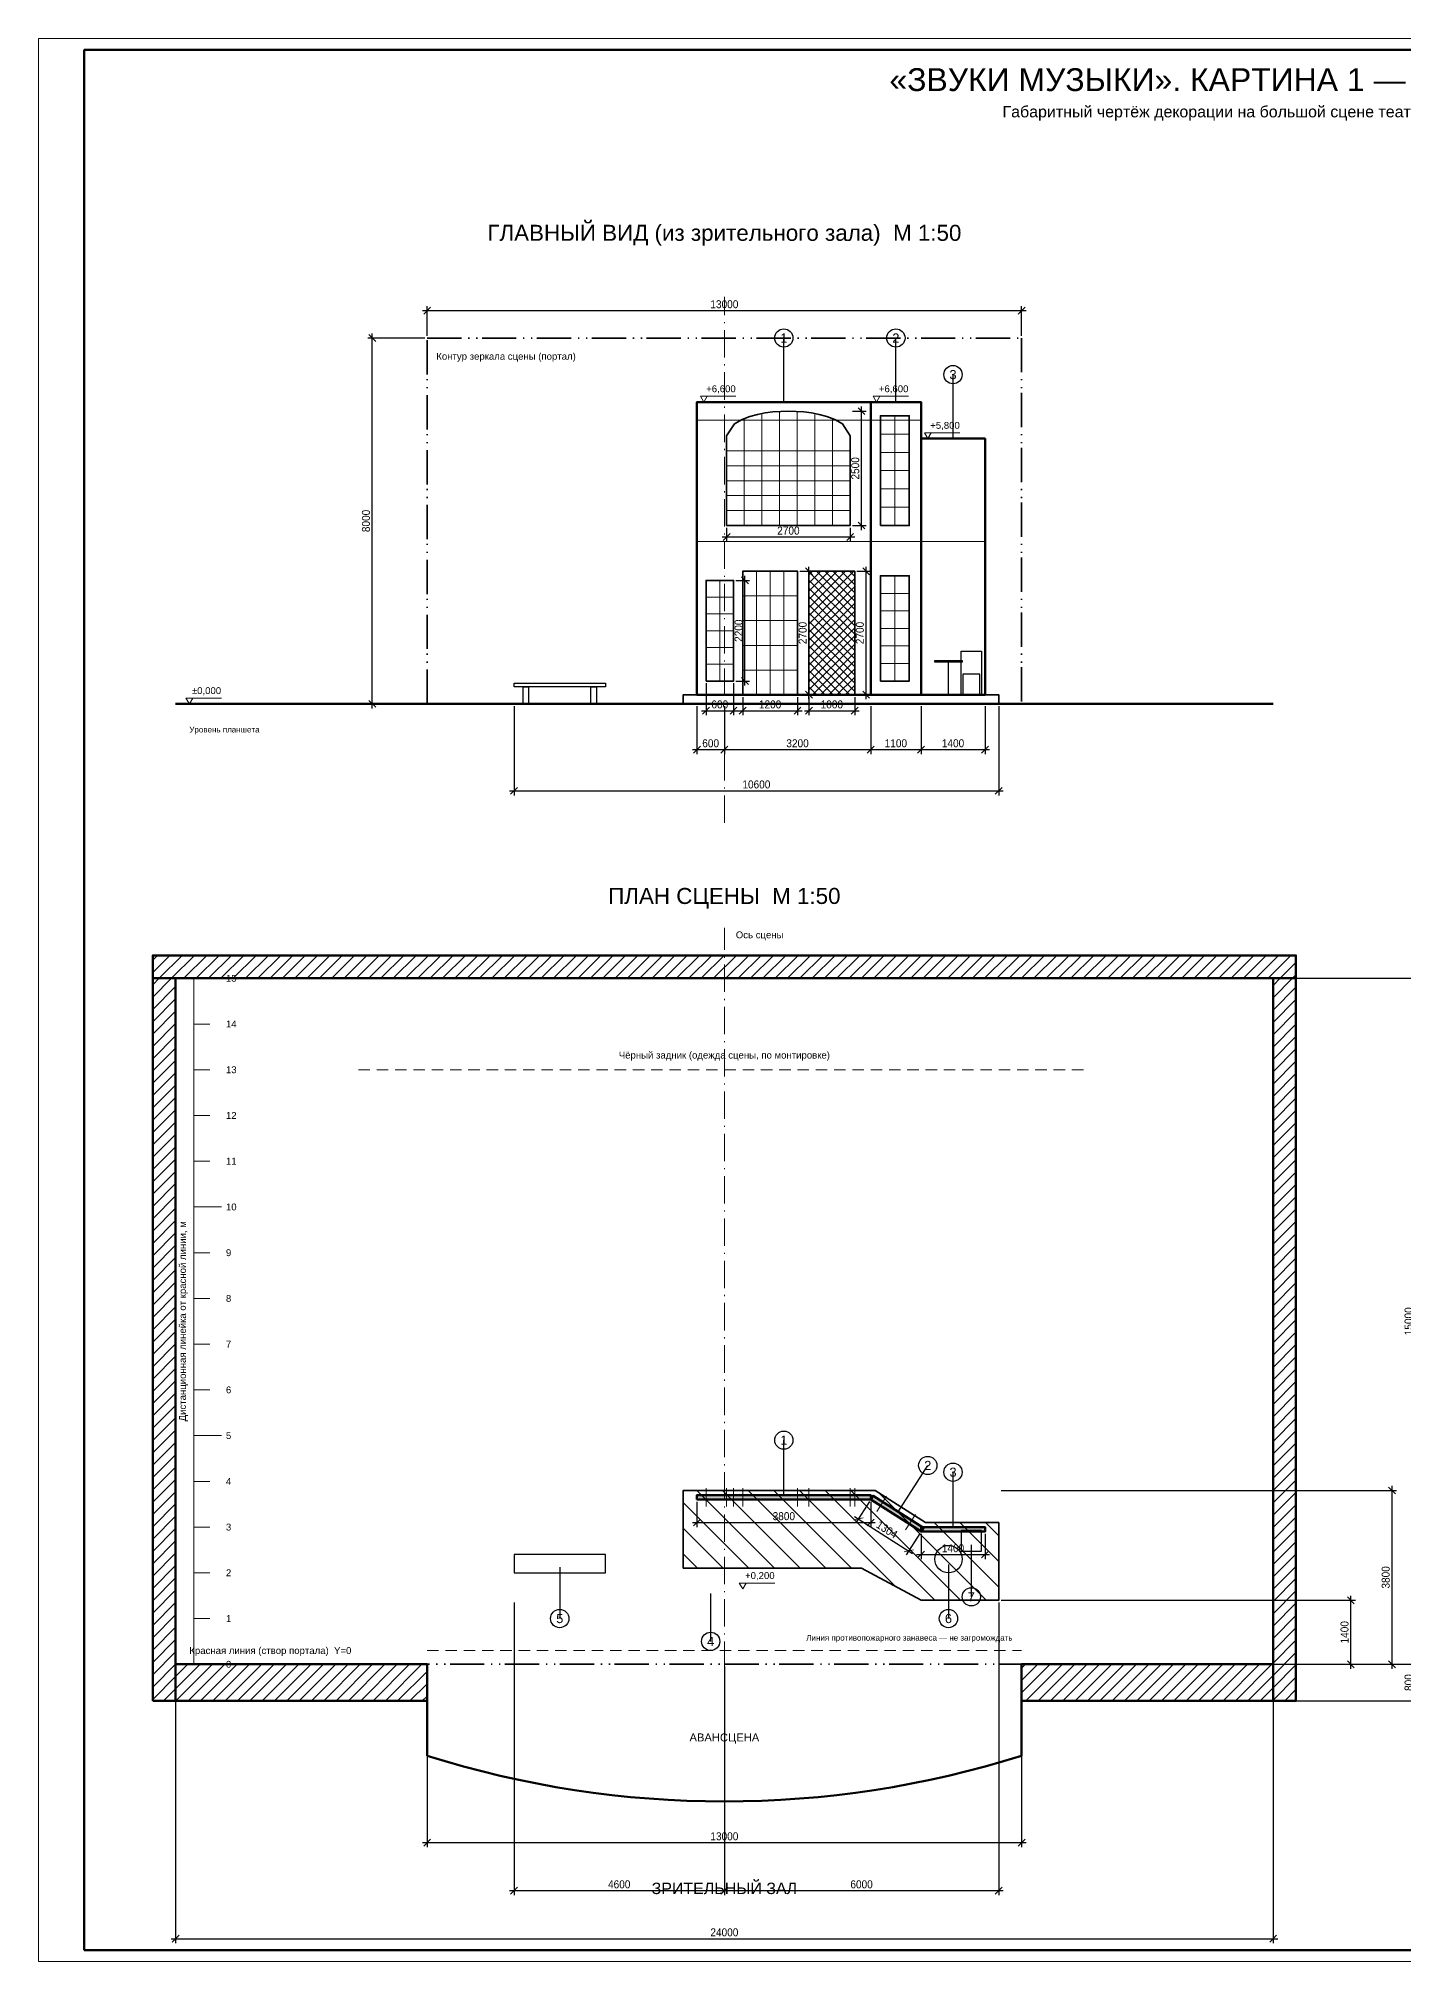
# Model space of a CAD drawing. Header units: millimetres. Extents: x 0 to 188350, y 0 to 42050.
# Drawn here: x 0 to 29852, y 0 to 42050 of the extents above; entities that cross this region are included whole.
import ezdxf
from ezdxf.enums import TextEntityAlignment as Align

# ---------------------------------------------------------------- set-up
doc = ezdxf.new("R2010")
doc.units = ezdxf.units.MM
doc.header["$LTSCALE"] = 50
for name, pattern in [('GOST_AXIS', [18.5, 12, -3, 0.5, -3]), ('GOST_HIDDEN', [8, 5, -3]), ('GOST_PHANTOM', [24, 15, -3, 0.5, -3, 0.5, -2])]:
    doc.linetypes.add(name, pattern=pattern)
for name, color, linetype, lineweight in [('ДЕКОР_ДЕТАЛИ', 4, 'Continuous', 18), ('ДЕКОРАЦИЯ', 7, 'Continuous', 50), ('МЕБЕЛЬ', 6, 'Continuous', 25), ('НЕВИДИМЫЕ', 8, 'GOST_HIDDEN', 18), ('ОСИ', 1, 'GOST_AXIS', 18), ('ПОДИУМЫ', 3, 'Continuous', 35), ('ПОРТАЛ', 1, 'GOST_PHANTOM', 35), ('РАЗМЕРЫ', 2, 'Continuous', 18), ('РАМКА', 7, 'Continuous', 50), ('СЦЕНА', 8, 'Continuous', 50), ('СЦЕНА_ТОНК', 8, 'Continuous', 18), ('ТЕКСТ', 7, 'Continuous', 25), ('ШТРИХОВКА', 8, 'Continuous', 13)]:
    doc.layers.add(name, color=color, linetype=linetype, lineweight=lineweight)
doc.styles.add('RU', font='arial.ttf', dxfattribs={"width": 0.9})
doc.dimstyles.new('GOST_1-50', dxfattribs={"dimscale": 50, "dimtxt": 3.5, "dimasz": 2.5, "dimexe": 2, "dimexo": 1, "dimgap": 1, "dimtad": 1, "dimdec": 0, "dimtxsty": 'RU', "dimtsz": 1.5, "dimcen": 2.5, "dimdle": 2, "dimclrd": 2, "dimclre": 2, "dimazin": 3, "dimtfac": 1, "dimtmove": 0, "dimatfit": 3})

msp = doc.modelspace()

# ---------------------------------------------------------------- hatches: boundary and pattern name
at = {"layer": 'ШТРИХОВКА'}
h = msp.add_hatch(dxfattribs=at)
h.set_pattern_fill('ANSI37', scale=40)
h.paths.add_polyline_path([(16850, 27700), (16850, 30400), (17850, 30400), (17850, 27700)])
h = msp.add_hatch(dxfattribs=at)
h.set_pattern_fill('ANSI31', scale=60)
h.paths.add_polyline_path([(2500, 21500), (27500, 21500), (27500, 22000), (2500, 22000)])
h = msp.add_hatch(dxfattribs=at)
h.set_pattern_fill('ANSI31', scale=60)
h.paths.add_polyline_path([(2500, 5700), (3000, 5700), (3000, 21500), (2500, 21500)])
h = msp.add_hatch(dxfattribs=at)
h.set_pattern_fill('ANSI31', scale=60)
h.paths.add_polyline_path([(27000, 5700), (27500, 5700), (27500, 21500), (27000, 21500)])
h = msp.add_hatch(dxfattribs=at)
h.set_pattern_fill('ANSI31', scale=125, angle=90)
h.paths.add_polyline_path([(14100, 8600), (18000, 8600), (19300, 7900), (21000, 7900), (21000, 9600), (19400, 9600), (18300, 10300), (14100, 10300)])
for points in [[(14400, 10100), (18200, 10100), (18200, 10200), (14400, 10200)], [(18200, 10100), (19300, 9400), (19353.7, 9484.4), (18253.7, 10184.4)], [(19300, 9400), (20700, 9400), (20700, 9500), (19300, 9500)]]:
    msp.add_hatch(color=8, dxfattribs=at).paths.add_polyline_path(points)
h = msp.add_hatch(dxfattribs=at)
h.set_pattern_fill('ANSI31', scale=60)
h.paths.add_polyline_path([(3000, 5700), (8500, 5700), (8500, 6500), (3000, 6500)])
h = msp.add_hatch(dxfattribs=at)
h.set_pattern_fill('ANSI31', scale=60)
h.paths.add_polyline_path([(21500, 5700), (27000, 5700), (27000, 6500), (21500, 6500)])

# ---------------------------------------------------------------- linework, layer by layer
at = {"layer": 'ДЕКОР_ДЕТАЛИ'}
for p, q in [((14400, 33700), (18200, 33700)), ((15435.7, 31400), (15435.7, 33737.9)), ((15821.4, 31400), (15821.4, 33847.9)), ((16207.1, 31400), (16207.1, 33894.5)), ((16592.9, 31400), (16592.9, 33894.5)), ((16978.6, 31400), (16978.6, 33847.9)), ((17364.3, 31400), (17364.3, 33737.9)), ((18200, 33700), (19299.3, 33700)), ((18727.3, 31400), (18727.3, 33800)), ((18410.9, 33400), (19043.7, 33400)), ((15050, 33033.3), (17750, 33033.3)), ((18410.9, 33000), (19043.7, 33000)), ((15050, 32706.7), (17750, 32706.7)), ((15050, 32380), (17750, 32380)), ((18410.9, 32600), (19043.7, 32600)), ((15050, 32053.3), (17750, 32053.3)), ((18410.9, 32200), (19043.7, 32200)), ((15050, 31726.7), (17750, 31726.7)), ((18410.9, 31800), (19043.7, 31800)), ((14400, 31050), (18200, 31050)), ((18200, 31050), (19299.3, 31050)), ((19300, 31050), (20700, 31050)), ((15700, 27700), (15700, 30400)), ((16000, 27700), (16000, 30400)), ((16000, 27700), (16000, 30400)), ((16300, 27700), (16300, 30400)), ((18727.3, 28000), (18727.3, 30300)), ((14900, 28000), (14900, 30200)), ((15400, 29860), (16600, 29860)), ((18410.9, 29916.7), (19043.7, 29916.7)), ((14600, 29833.3), (15200, 29833.3)), ((14600, 29466.7), (15200, 29466.7)), ((18410.9, 29533.3), (19043.7, 29533.3)), ((14600, 29100), (15200, 29100)), ((15400, 29320), (16600, 29320)), ((18410.9, 29150), (19043.7, 29150)), ((14600, 28733.3), (15200, 28733.3)), ((15400, 28780), (16600, 28780)), ((18410.9, 28766.7), (19043.7, 28766.7)), ((14600, 28366.7), (15200, 28366.7)), ((15400, 28240), (16600, 28240)), ((18410.9, 28383.3), (19043.7, 28383.3)), ((14600, 9950), (14600, 10350)), ((15050, 9950), (15050, 10350)), ((15200, 9950), (15200, 10350)), ((15400, 9950), (15400, 10350)), ((16600, 9950), (16600, 10350)), ((16850, 9950), (16850, 10350)), ((17750, 9950), (17750, 10350)), ((17850, 9950), (17850, 10350)), ((18330.4, 9839.2), (18545.1, 10176.7)), ((18330.4, 9839.2), (18545.1, 10176.7)), ((18963.1, 9436.6), (19177.9, 9774)), ((18963.1, 9436.6), (19177.9, 9774))]:
    msp.add_line(p, q, dxfattribs=at)
at = {"layer": 'ДЕКОРАЦИЯ'}
for points in [[(14400, 27700), (14400, 34100), (18200, 34100), (18200, 27700)], [(18200, 27700), (18200, 34100), (19300.1, 34100), (19300.1, 27700)], [(19300, 27700), (19300, 33300), (20700, 33300), (20700, 27700)], [(14400, 10100), (18200, 10100), (18200, 10200), (14400, 10200)], [(18200, 10100), (19300, 9400), (19353.7, 9484.4), (18253.7, 10184.4)], [(19300, 9400), (20700, 9400), (20700, 9500), (19300, 9500)]]:
    msp.add_lwpolyline(points, close=True, dxfattribs=at)
at = {"layer": 'ДЕКОРАЦИЯ', "lineweight": 35}
for points in [[(15050, 31400), (15050, 33360), (15218.8, 33621.4), (15387.5, 33717.2), (15556.2, 33781.5), (15725, 33827.7), (15893.8, 33860.6), (16062.5, 33882.9), (16231.2, 33895.8), (16400, 33900), (16568.8, 33895.8), (16737.5, 33882.9), (16906.2, 33860.6), (17075, 33827.7), (17243.8, 33781.5), (17412.5, 33717.2), (17581.2, 33621.4), (17750, 33360), (17750, 31400)], [(18410.9, 31400), (18410.9, 33800), (19043.7, 33800), (19043.7, 31400)], [(15400, 27700), (15400, 30400), (16600, 30400), (16600, 27700)], [(16850, 27700), (16850, 30400), (17850, 30400), (17850, 27700)], [(18410.9, 28000), (18410.9, 30300), (19043.7, 30300), (19043.7, 28000)], [(14600, 28000), (14600, 30200), (15200, 30200), (15200, 28000)]]:
    msp.add_lwpolyline(points, close=True, dxfattribs=at)
at = {"layer": 'МЕБЕЛЬ'}
for p, q in [((19900, 27700), (19900, 28410)), ((19720, 27700), (20080, 27700))]:
    msp.add_line(p, q, dxfattribs=at)
for points in [[(20175, 28650), (20625, 28650), (20625, 27700), (20585, 27700), (20585, 28150), (20215, 28150), (20215, 27700), (20175, 27700)], [(19600, 28450), (20200, 28450), (20200, 28410), (19600, 28410)], [(10400, 27950), (12400, 27950), (12400, 27870), (10400, 27870)], [(20175, 8975), (20625, 8975), (20625, 9425), (20175, 9425)], [(10400, 8500), (12400, 8500), (12400, 8900), (10400, 8900)]]:
    msp.add_lwpolyline(points, close=True, dxfattribs=at)
for points in [[(10600, 27500), (10600, 27870), (10720, 27870), (10720, 27500)], [(12080, 27500), (12080, 27870), (12200, 27870), (12200, 27500)]]:
    msp.add_lwpolyline(points, dxfattribs=at)
msp.add_circle((19900, 8800), 300, dxfattribs=at)
at = {"layer": 'НЕВИДИМЫЕ'}
msp.add_line((7000, 19500), (23000, 19500), dxfattribs=at)
at = {"layer": 'НЕВИДИМЫЕ', "color": 1}
msp.add_line((8500, 6800), (21500, 6800), dxfattribs=at)
at = {"layer": 'ОСИ'}
for p, q in [((15000, 24900), (15000, 36400)), ((15000, 2700), (15000, 22600))]:
    msp.add_line(p, q, dxfattribs=at)
at = {"layer": 'ПОДИУМЫ'}
for points in [[(14100, 27500), (21000, 27500), (21000, 27700), (14100, 27700)], [(14100, 8600), (18000, 8600), (19300, 7900), (21000, 7900), (21000, 9600), (19400, 9600), (18300, 10300), (14100, 10300)]]:
    msp.add_lwpolyline(points, close=True, dxfattribs=at)
at = {"layer": 'ПОРТАЛ', "color": 1}
msp.add_line((3000, 6500), (27000, 6500), dxfattribs=at)
msp.add_lwpolyline([(8500, 27500), (8500, 35500), (21500, 35500), (21500, 27500)], dxfattribs=at)
at = {"layer": 'РАЗМЕРЫ'}
for p, q in [((14550, 34225), (15250, 34225)), ((18326.5, 34225), (19026.5, 34225)), ((19450, 33425), (20150, 33425)), ((3300, 27625), (4000, 27625)), ((15400, 8275), (16100, 8275))]:
    msp.add_line(p, q, dxfattribs=at)
for points in [[(14550, 34100), (14475, 34225), (14625, 34225)], [(18326.5, 34100), (18251.5, 34225), (18401.5, 34225)], [(19450, 33300), (19375, 33425), (19525, 33425)], [(3300, 27500), (3225, 27625), (3375, 27625)], [(15400, 8150), (15325, 8275), (15475, 8275)]]:
    msp.add_lwpolyline(points, close=True, dxfattribs=at)
at = {"layer": 'РАМКА', "lineweight": 18}
msp.add_lwpolyline([(0, 0), (59450, 0), (59450, 42050), (0, 42050)], close=True, dxfattribs=at)
at = {"layer": 'РАМКА'}
msp.add_lwpolyline([(1000, 250), (59200, 250), (59200, 41800), (1000, 41800)], close=True, dxfattribs=at)
at = {"layer": 'СЦЕНА', "lineweight": 70}
msp.add_line((3000, 27500), (27000, 27500), dxfattribs=at)
at = {"layer": 'СЦЕНА'}
for points in [[(2500, 21500), (27500, 21500), (27500, 22000), (2500, 22000)], [(2500, 5700), (3000, 5700), (3000, 21500), (2500, 21500)], [(27000, 5700), (27500, 5700), (27500, 21500), (27000, 21500)], [(3000, 5700), (8500, 5700), (8500, 6500), (3000, 6500)], [(21500, 5700), (27000, 5700), (27000, 6500), (21500, 6500)]]:
    msp.add_lwpolyline(points, close=True, dxfattribs=at)
for points in [[(8500, 5700), (8500, 4500)], [(21500, 5700), (21500, 4500)]]:
    msp.add_lwpolyline(points, dxfattribs=at)
msp.add_arc((15000, 25125), 21625, 252.50768, -72.50768, dxfattribs=at)
at = {"layer": 'СЦЕНА_ТОНК'}
for p, q in [((3400, 6500), (3400, 21500)), ((3400, 21500), (4000, 21500)), ((3400, 20500), (3750, 20500)), ((3400, 19500), (3750, 19500)), ((3400, 18500), (3750, 18500)), ((3400, 17500), (3750, 17500)), ((3400, 16500), (4000, 16500)), ((3400, 15500), (3750, 15500)), ((3400, 14500), (3750, 14500)), ((3400, 13500), (3750, 13500)), ((3400, 12500), (3750, 12500)), ((3400, 11500), (4000, 11500)), ((3400, 10500), (3750, 10500)), ((3400, 9500), (3750, 9500)), ((3400, 8500), (3750, 8500)), ((3400, 7500), (3750, 7500)), ((3400, 6500), (4000, 6500))]:
    msp.add_line(p, q, dxfattribs=at)
at = {"layer": 'ТЕКСТ'}
for p, q in [((16300, 34100), (16300, 35500)), ((18750, 34100), (18750, 35500)), ((20000, 33300), (20000, 34700)), ((16300, 10200), (16300, 11400)), ((18803.7, 9834.4), (19447.9, 10846.8)), ((20000, 9500), (20000, 10700)), ((20400, 9110), (20400, 7975)), ((11400, 8620), (11400, 7500)), ((19900, 8680), (19900, 7500)), ((14700, 8050), (14700, 7000))]:
    msp.add_line(p, q, dxfattribs=at)
for centre in [(16300, 35500), (18750, 35500), (20000, 34700), (16300, 11400), (19447.9, 10846.8), (20000, 10700), (20400, 7975), (11400, 7500), (19900, 7500), (14700, 7000)]:
    msp.add_circle(centre, 200, dxfattribs=at)

# ---------------------------------------------------------------- texts
at = {"layer": 'РАЗМЕРЫ', "style": 'RU'}
for s, p in [('+6,600', (14925, 34270)), ('+6,600', (18701.5, 34270)), ('+5,800', (19825, 33470)), ('±0,000', (3675, 27670)), ('+0,200', (15775, 8320))]:
    msp.add_text(s, height=150, dxfattribs=at).set_placement(p, align=Align.BOTTOM_CENTER)
at = {"layer": 'ТЕКСТ', "style": 'RU'}
for s, height, p in [('«ЗВУКИ МУЗЫКИ». КАРТИНА 1 — ТЕРРАСА ВИЛЛЫ ФОН ТРАППА', 500, (29725, 41150)), ('Габаритный чертёж декорации на большой сцене театра-фестиваля «Балтийский дом», Санкт-Петербург', 250, (29725, 40450)), ('ГЛАВНЫЙ ВИД (из зрительного зала)  М 1:50', 350, (15000, 37800)), ('1', 200, (16300, 35500)), ('2', 200, (18750, 35500)), ('3', 200, (20000, 34700)), ('ПЛАН СЦЕНЫ  М 1:50', 350, (15000, 23300)), ('1', 200, (16300, 11400)), ('2', 200, (19447.9, 10846.8)), ('3', 200, (20000, 10700)), ('7', 200, (20400, 7975)), ('5', 200, (11400, 7500)), ('6', 200, (19900, 7500)), ('4', 200, (14700, 7000)), ('АВАНСЦЕНА', 175, (15000, 4900)), ('ЗРИТЕЛЬНЫЙ ЗАЛ', 250, (15000, 1600))]:
    msp.add_text(s, height=height, dxfattribs=at).set_placement(p, align=Align.MIDDLE_CENTER)
for s, p in [('Контур зеркала сцены (портал)', (8700, 35100)), ('Ось сцены', (15250, 22450)), ('15', (4100, 21500)), ('14', (4100, 20500)), ('13', (4100, 19500)), ('12', (4100, 18500)), ('11', (4100, 17500)), ('10', (4100, 16500)), ('9', (4100, 15500)), ('8', (4100, 14500)), ('7', (4100, 13500)), ('6', (4100, 12500)), ('5', (4100, 11500)), ('4', (4100, 10500)), ('3', (4100, 9500)), ('2', (4100, 8500)), ('1', (4100, 7500)), ('0', (4100, 6500))]:
    msp.add_text(s, height=150, dxfattribs=at).set_placement(p, align=Align.MIDDLE_LEFT)
msp.add_text('Уровень планшета', height=125, dxfattribs=at).set_placement((3300, 27000), align=Align.TOP_LEFT)
msp.add_text('Чёрный задник (одежда сцены, по монтировке)', height=150, dxfattribs=at).set_placement((15000, 19700), align=Align.BOTTOM_CENTER)
msp.add_text('Дистанционная линейка от красной линии, м', height=150, rotation=90, dxfattribs=at).set_placement((3150, 14000), align=Align.MIDDLE_CENTER)
msp.add_text('Красная линия (створ портала)  Y=0', height=150, dxfattribs=at).set_placement((3300, 6680), align=Align.BOTTOM_LEFT)
msp.add_text('Линия противопожарного занавеса — не загромождать', height=125, dxfattribs=at).set_placement((21300, 6980), align=Align.BOTTOM_RIGHT)

# ---------------------------------------------------------------- dimensions: what is measured, and where the dimension line sits
at = {"layer": 'РАЗМЕРЫ'}
for base, p1, p2 in [((8500, 36100), (8500, 35500), (21500, 35500)), ((15050, 31150), (15050, 31400), (17750, 31400)), ((14600, 27350), (14600, 28000), (15200, 28000)), ((10400, 25600), (10400, 27500), (21000, 27500)), ((14400, 26500), (14400, 27500), (15000, 27500)), ((15000, 26500), (15000, 27500), (18200, 27500)), ((15400, 27350), (15400, 27700), (16600, 27700)), ((16850, 27350), (16850, 27700), (17850, 27700)), ((18200, 26500), (18200, 27500), (19300, 27500)), ((19300, 26500), (19300, 27500), (20700, 27500)), ((14400, 9600), (14400, 10100), (18200, 10100)), ((19300, 8900), (19300, 9400), (20700, 9400)), ((10400, 1550), (10400, 7900), (15000, 6500)), ((15000, 1550), (15000, 6500), (21000, 7900)), ((3000, 500), (3000, 6500), (27000, 6500)), ((8500, 2600), (8500, 5700), (21500, 5700))]:
    msp.add_linear_dim(base=base, p1=p1, p2=p2, dimstyle='GOST_1-50', dxfattribs=at).render()
for base, p1, p2, angle in [((7300, 27500), (8500, 27500), (8500, 35500), 90), ((18000, 31400), (17750, 31400), (17750, 33900), 90), ((15450, 28000), (15200, 28000), (15200, 30200), 90), ((16850, 27700), (16600, 27700), (16600, 30400), 90), ((18100, 27700), (17850, 27700), (17850, 30400), 90), ((30100, 6500), (27000, 6500), (27000, 21500), 90), ((17931.6, 9678.2), (18200, 10100), (19300, 9400), 327.52881), ((29600, 6500), (21000, 6500), (21000, 10300), 90), ((28700, 6500), (21000, 6500), (21000, 7900), 90), ((30100, 5700), (27000, 5700), (27000, 6500), 90)]:
    msp.add_linear_dim(base=base, p1=p1, p2=p2, angle=angle, dimstyle='GOST_1-50', dxfattribs=at).render()

doc.saveas('drawing.dxf')
